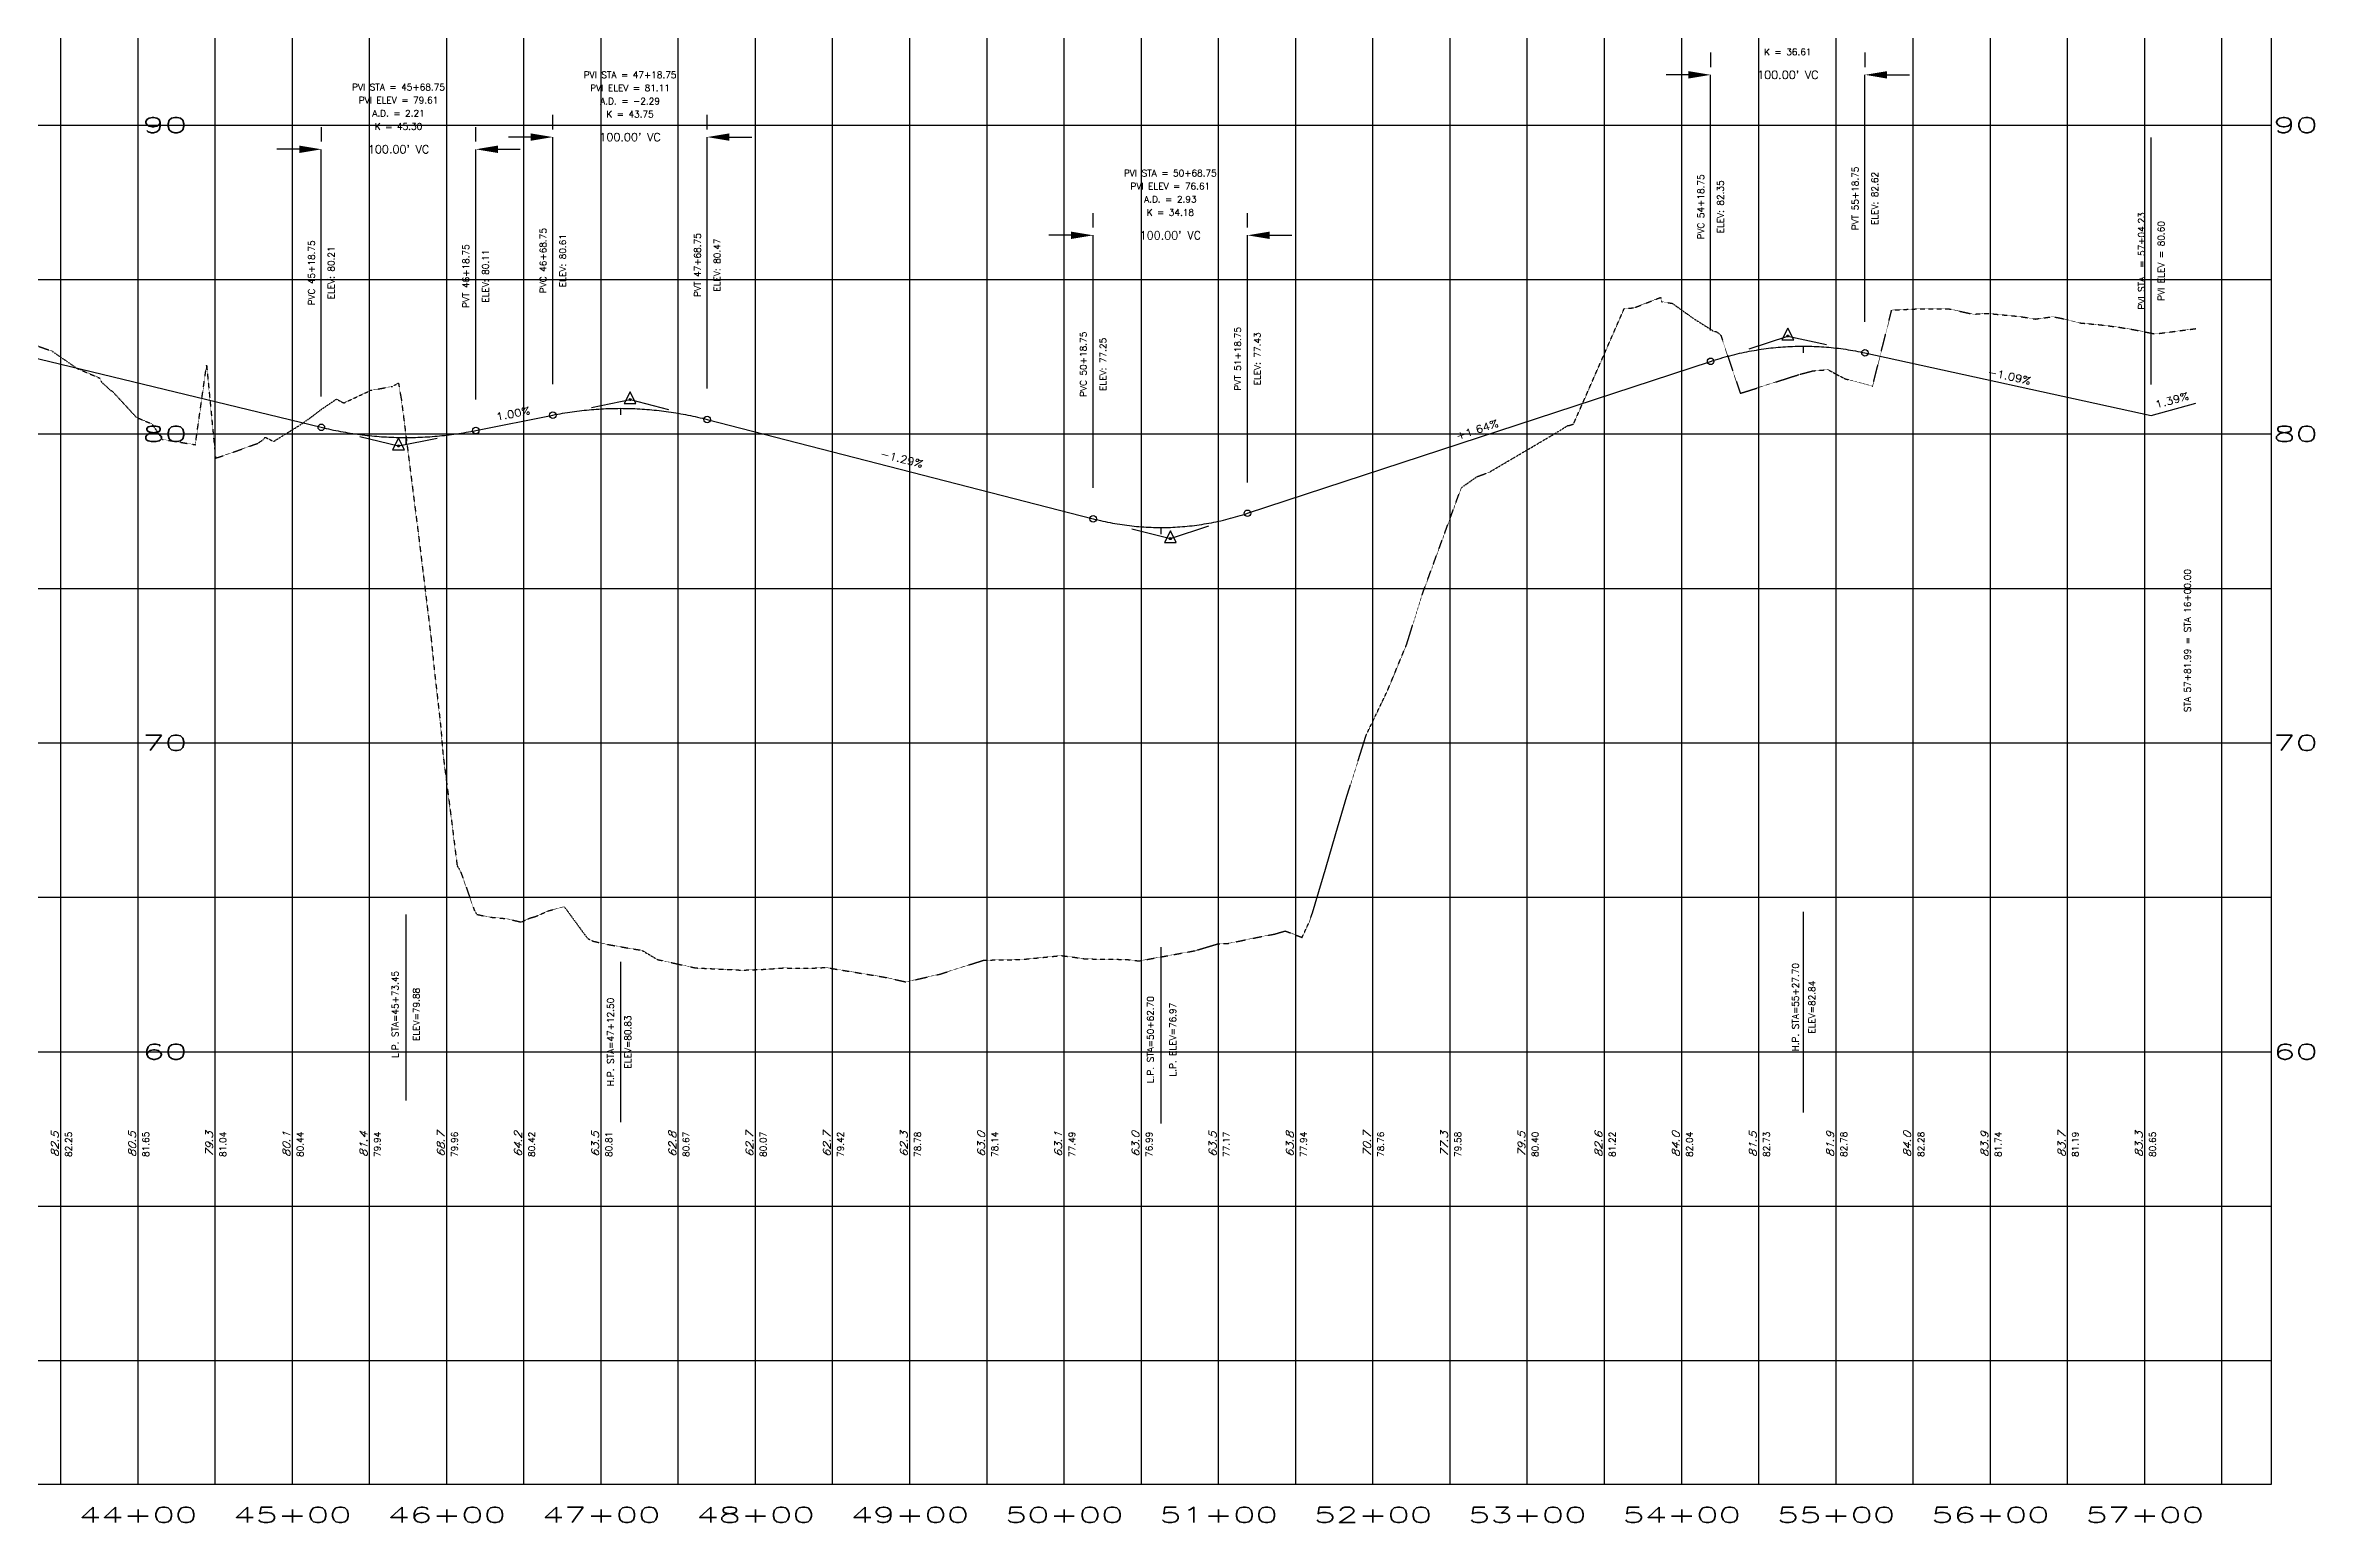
# Model space of a CAD drawing. Header units: inches. Extents: x 42 to 5940, y 215 to 3803.
# Drawn here: x 4470 to 5940, y 215 to 1172 of the extents above; entities that cross this region are included whole.
import ezdxf
from ezdxf.enums import TextEntityAlignment as Align

# ---------------------------------------------------------------- set-up
doc = ezdxf.new("R2010")
doc.units = ezdxf.units.IN
doc.header["$MEASUREMENT"] = 0
doc.linetypes.add('DASHED4', pattern=[0.1875, 0.125, -0.0625])
for name, color, linetype in [('LOOP1PBASE', 6, 'Continuous'), ('LOOP1PFGC', 5, 'Continuous'), ('LOOP1PFGCT', 3, 'Continuous'), ('LOOP1PGRID', 9, 'Continuous'), ('LOOP1PGRIDT', 6, 'Continuous'), ('LOOPPEGC', 3, 'DASHED4'), ('LOOPPEGCT', 3, 'Continuous'), ('LOOPPFGC', 5, 'Continuous'), ('P7PIT', 3, 'Continuous')]:
    doc.layers.add(name, color=color, linetype=linetype)
doc.styles.add('140', font='simplex.shx', dxfattribs={"width": 1.7, "height": 9.944})
doc.styles.add('60', font='simplex.shx', dxfattribs={"width": 1.15, "height": 6})
doc.styles.add('60L', font='simplex.shx', dxfattribs={"height": 5.3})
doc.styles.add('60S', font='simplex.shx', dxfattribs={"width": 1.15, "oblique": 22, "height": 4.8})
doc.dimstyles.get("Standard").update_dxf_attribs({"dimtxt": 0.18, "dimasz": 0.18, "dimexe": 0.18, "dimexo": 0.0625, "dimgap": 0.09, "dimtad": 0, "dimtih": 1, "dimtoh": 1, "dimdec": 4, "dimzin": 0, "dimdsep": 46, "dimtxsty": 'Standard', "dimcen": 0.09, "dimadec": 0, "dimazin": 0, "dimtfac": 1, "dimtdec": 4, "dimtofl": 0, "dimtmove": 0, "dimatfit": 3, "dimfxl": 1, "dimtolj": 1, "dimtzin": 0, "dimarcsym": 0})

# ---------------------------------------------------------------- blocks, each defined once
blk = doc.blocks.new('*D22')
at = {"layer": 'DEFPOINTS', "color": 0}
for p in [(5548.8, 1152.5), (5648.8, 1152.5), (5648.8, 1152.5)]:
    blk.add_point(p, dxfattribs=at)
at = {"layer": 'LOOP1PFGCT', "color": 0, "lineweight": -2}
for p, q in [((5548.8, 1157.5), (5548.8, 1166.9)), ((5648.8, 1157.5), (5648.8, 1166.9)), ((5534.4, 1152.5), (5519.9, 1152.5)), ((5663.1, 1152.5), (5677.6, 1152.5))]:
    blk.add_line(p, q, dxfattribs=at)
at = {"layer": 'LOOP1PFGCT', "color": 0}
for points in [[(5534.4, 1154.9), (5534.4, 1150.1), (5548.8, 1152.5)], [(5663.1, 1154.9), (5663.1, 1150.1), (5648.8, 1152.5)]]:
    blk.add_solid(points, dxfattribs=at)
at = {"layer": 'LOOP1PFGCT', "color": 0, "insert": (5598.8, 1152.5), "char_height": 5.3, "attachment_point": 5, "style": '60L'}
blk.add_mtext("\\A1;100.00' VC", dxfattribs=at)
blk = doc.blocks.new('*D23')
at = {"layer": 'DEFPOINTS', "color": 0}
for p in [(5148.75, 1048.6), (5248.75, 1048.6), (5248.75, 1048.6)]:
    blk.add_point(p, dxfattribs=at)
at = {"layer": 'LOOP1PFGCT', "color": 0, "lineweight": -2}
for p, q in [((5148.75, 1053.6), (5148.75, 1063)), ((5248.75, 1053.6), (5248.75, 1063)), ((5134.35, 1048.6), (5119.95, 1048.6)), ((5263.15, 1048.6), (5277.55, 1048.6))]:
    blk.add_line(p, q, dxfattribs=at)
at = {"layer": 'LOOP1PFGCT', "color": 0}
for points in [[(5134.35, 1051), (5134.35, 1046.2), (5148.75, 1048.6)], [(5263.15, 1051), (5263.15, 1046.2), (5248.75, 1048.6)]]:
    blk.add_solid(points, dxfattribs=at)
at = {"layer": 'LOOP1PFGCT', "color": 0, "insert": (5198.75, 1048.6), "char_height": 5.3, "attachment_point": 5, "style": '60L'}
blk.add_mtext("\\A1;100.00' VC", dxfattribs=at)
blk = doc.blocks.new('*D24')
at = {"layer": 'DEFPOINTS', "color": 0}
for p in [(4798.75, 1112.2), (4898.75, 1112.2), (4898.75, 1112.2)]:
    blk.add_point(p, dxfattribs=at)
at = {"layer": 'LOOP1PFGCT', "color": 0, "lineweight": -2}
for p, q in [((4798.75, 1117.2), (4798.75, 1126.6)), ((4898.75, 1117.2), (4898.75, 1126.6)), ((4784.35, 1112.2), (4769.95, 1112.2)), ((4913.15, 1112.2), (4927.55, 1112.2))]:
    blk.add_line(p, q, dxfattribs=at)
at = {"layer": 'LOOP1PFGCT', "color": 0}
for points in [[(4784.35, 1114.6), (4784.35, 1109.8), (4798.75, 1112.2)], [(4913.15, 1114.6), (4913.15, 1109.8), (4898.75, 1112.2)]]:
    blk.add_solid(points, dxfattribs=at)
at = {"layer": 'LOOP1PFGCT', "color": 0, "insert": (4848.75, 1112.2), "char_height": 5.3, "attachment_point": 5, "style": '60L'}
blk.add_mtext("\\A1;100.00' VC", dxfattribs=at)
blk = doc.blocks.new('*D25')
at = {"layer": 'DEFPOINTS', "color": 0}
for p in [(4648.8, 1104.3), (4748.8, 1104.3), (4748.8, 1104.3)]:
    blk.add_point(p, dxfattribs=at)
at = {"layer": 'LOOP1PFGCT', "color": 0, "lineweight": -2}
for p, q in [((4648.8, 1109.3), (4648.8, 1118.7)), ((4748.8, 1109.3), (4748.8, 1118.7)), ((4634.4, 1104.3), (4619.9, 1104.3)), ((4763.1, 1104.3), (4777.6, 1104.3))]:
    blk.add_line(p, q, dxfattribs=at)
at = {"layer": 'LOOP1PFGCT', "color": 0}
for points in [[(4634.4, 1106.7), (4634.4, 1101.9), (4648.8, 1104.3)], [(4763.1, 1106.7), (4763.1, 1101.9), (4748.8, 1104.3)]]:
    blk.add_solid(points, dxfattribs=at)
at = {"layer": 'LOOP1PFGCT', "color": 0, "insert": (4698.8, 1104.3), "char_height": 5.3, "attachment_point": 5, "style": '60L'}
blk.add_mtext("\\A1;100.00' VC", dxfattribs=at)
blk = doc.blocks.new('PVI2')
for p, q in [((0, 0.1), (-0.075, -0.05)), ((0.075, -0.05), (0, 0.1)), ((-0.075, -0.05), (0.075, -0.05))]:
    blk.add_line(p, q)
blk.add_circle((0, 0), 0.0125)
at = {"flags": 1}
for tag, p in [('K', (0, -0.005)), ('LENGTH', (0, -0.033))]:
    blk.add_attdef(tag, text='', height=0.01, dxfattribs=at).set_placement(p, align=Align.CENTER)

msp = doc.modelspace()

# ---------------------------------------------------------------- linework, layer by layer
at = {"layer": 'LOOP1PBASE'}
for p, q in [((100, 320), (5911.991, 320)), ((4480, 240), (4480, 320)), ((4530, 240), (4530, 320)), ((4580, 240), (4580, 320)), ((4630, 240), (4630, 320)), ((4680, 240), (4680, 320)), ((4730, 240), (4730, 320)), ((4780, 240), (4780, 320)), ((4830, 240), (4830, 320)), ((4880, 240), (4880, 320)), ((4930, 240), (4930, 320)), ((4980, 240), (4980, 320)), ((5030, 240), (5030, 320)), ((5080, 240), (5080, 320)), ((5130, 240), (5130, 320)), ((5180, 240), (5180, 320)), ((5230, 240), (5230, 320)), ((5280, 240), (5280, 320)), ((5330, 240), (5330, 320)), ((5380, 240), (5380, 320)), ((5430, 240), (5430, 320)), ((5480, 240), (5480, 320)), ((5530, 240), (5530, 320)), ((5580, 240), (5580, 320)), ((5630, 240), (5630, 320)), ((5680, 240), (5680, 320)), ((5730, 240), (5730, 320)), ((5780, 240), (5780, 320)), ((5830, 240), (5830, 320)), ((5880, 240), (5880, 320)), ((5911.991, 240), (5911.991, 320)), ((100, 240), (5911.991, 240))]:
    msp.add_line(p, q, dxfattribs=at)
at = {"layer": 'LOOP1PFGC'}
for p, q in [((5648.75, 972.48612), (5834.23, 932)), ((5248.75, 868.6), (5548.75, 967)), ((4748.75, 922.2), (4798.75, 932.2)), ((4898.75, 929.34286), (5148.75, 865.05714)), ((5834.23, 932), (5863.08, 940)), ((5834.23, 932), (5834.23, 932)), ((5834.23, 932), (5834.23, 932))]:
    msp.add_line(p, q, dxfattribs=at)
at = {"layer": 'LOOP1PFGC', "flags": 128}
for points in [[(5548.75, 967), (5550.3125, 967.50583), (5551.875, 967.99833), (5553.4375, 968.47748), (5555, 968.94331), (5556.5625, 969.39579), (5558.125, 969.83494), (5559.6875, 970.26075), (5561.25, 970.67322), (5562.8125, 971.07236), (5564.375, 971.45816), (5565.9375, 971.83062), (5567.5, 972.18975), (5569.0625, 972.53554), (5570.625, 972.86799), (5572.1875, 973.1871), (5573.75, 973.49288), (5575.3125, 973.78532), (5576.875, 974.06443), (5578.4375, 974.3302), (5580, 974.58263), (5581.5625, 974.82172), (5583.125, 975.04748), (5584.6875, 975.2599), (5586.25, 975.45899), (5587.8125, 975.64473), (5589.375, 975.81714), (5590.9375, 975.97622), (5592.5, 976.12195), (5594.0625, 976.25435), (5595.625, 976.37342), (5597.1875, 976.47914), (5598.75, 976.57153), (5600.3125, 976.65058), (5601.875, 976.7163), (5603.4375, 976.76868), (5605, 976.80772), (5606.5625, 976.83342), (5608.125, 976.84579), (5609.6875, 976.84482), (5611.25, 976.83052), (5612.8125, 976.80287), (5614.375, 976.76189), (5615.9375, 976.70758), (5617.5, 976.63992), (5619.0625, 976.55893), (5620.625, 976.46461), (5622.1875, 976.35694), (5623.75, 976.23594), (5625.3125, 976.10161), (5626.875, 975.95393), (5628.4375, 975.79292), (5630, 975.61857), (5631.5625, 975.43089), (5633.125, 975.22987), (5634.6875, 975.01551), (5636.25, 974.78781), (5637.8125, 974.54678), (5639.375, 974.29241), (5640.9375, 974.0247), (5642.5, 973.74366), (5644.0625, 973.44928), (5645.625, 973.14157), (5647.1875, 972.82051), (5648.75, 972.48612)], [(4798.75, 932.2), (4800.3125, 932.50692), (4801.875, 932.80268), (4803.4375, 933.08728), (4805, 933.36071), (4806.5625, 933.62299), (4808.125, 933.87411), (4809.6875, 934.11406), (4811.25, 934.34286), (4812.8125, 934.56049), (4814.375, 934.76696), (4815.9375, 934.96228), (4817.5, 935.14643), (4819.0625, 935.31942), (4820.625, 935.48125), (4822.1875, 935.63192), (4823.75, 935.77143), (4825.3125, 935.89978), (4826.875, 936.01696), (4828.4375, 936.12299), (4830, 936.21786), (4831.5625, 936.30156), (4833.125, 936.37411), (4834.6875, 936.43549), (4836.25, 936.48571), (4837.8125, 936.52478), (4839.375, 936.55268), (4840.9375, 936.56942), (4842.5, 936.575), (4844.0625, 936.56942), (4845.625, 936.55268), (4847.1875, 936.52478), (4848.75, 936.48571), (4850.3125, 936.43549), (4851.875, 936.37411), (4853.4375, 936.30156), (4855, 936.21786), (4856.5625, 936.12299), (4858.125, 936.01696), (4859.6875, 935.89978), (4861.25, 935.77143), (4862.8125, 935.63192), (4864.375, 935.48125), (4865.9375, 935.31942), (4867.5, 935.14643), (4869.0625, 934.96228), (4870.625, 934.76696), (4872.1875, 934.56049), (4873.75, 934.34286), (4875.3125, 934.11406), (4876.875, 933.87411), (4878.4375, 933.62299), (4880, 933.36071), (4881.5625, 933.08728), (4883.125, 932.80268), (4884.6875, 932.50692), (4886.25, 932.2), (4887.8125, 931.88192), (4889.375, 931.55268), (4890.9375, 931.21228), (4892.5, 930.86071), (4894.0625, 930.49799), (4895.625, 930.12411), (4897.1875, 929.73906), (4898.75, 929.34286)], [(4648.75, 924.2806), (4650.3125, 923.90847), (4651.875, 923.54712), (4653.4375, 923.19656), (4655, 922.85677), (4656.5625, 922.52777), (4658.125, 922.20955), (4659.6875, 921.90211), (4661.25, 921.60546), (4662.8125, 921.31958), (4664.375, 921.04449), (4665.9375, 920.78018), (4667.5, 920.52664), (4669.0625, 920.28389), (4670.625, 920.05193), (4672.1875, 919.83074), (4673.75, 919.62034), (4675.3125, 919.42071), (4676.875, 919.23187), (4678.4375, 919.05381), (4680, 918.88653), (4681.5625, 918.73004), (4683.125, 918.58432), (4684.6875, 918.44939), (4686.25, 918.32523), (4687.8125, 918.21186), (4689.375, 918.10927), (4690.9375, 918.01747), (4692.5, 917.93644), (4694.0625, 917.86619), (4695.625, 917.80673), (4697.1875, 917.75805), (4698.75, 917.72015), (4700.3125, 917.69303), (4701.875, 917.67669), (4703.4375, 917.67114), (4705, 917.67636), (4706.5625, 917.69237), (4708.125, 917.71916), (4709.6875, 917.75673), (4711.25, 917.80508), (4712.8125, 917.86422), (4714.375, 917.93413), (4715.9375, 918.01483), (4717.5, 918.10631), (4719.0625, 918.20857), (4720.625, 918.32161), (4722.1875, 918.44543), (4723.75, 918.58004), (4725.3125, 918.72542), (4726.875, 918.88159), (4728.4375, 919.04854), (4730, 919.22627), (4731.5625, 919.41478), (4733.125, 919.61408), (4734.6875, 919.82415), (4736.25, 920.04501), (4737.8125, 920.27665), (4739.375, 920.51907), (4740.9375, 920.77227), (4742.5, 921.03625), (4744.0625, 921.31102), (4745.625, 921.59656), (4747.1875, 921.89289), (4748.75, 922.2)], [(5148.75, 865.05714), (5150.3125, 864.6625), (5151.875, 864.28214), (5153.4375, 863.91607), (5155, 863.56429), (5156.5625, 863.22679), (5158.125, 862.90357), (5159.6875, 862.59464), (5161.25, 862.3), (5162.8125, 862.01964), (5164.375, 861.75357), (5165.9375, 861.50179), (5167.5, 861.26429), (5169.0625, 861.04107), (5170.625, 860.83214), (5172.1875, 860.6375), (5173.75, 860.45714), (5175.3125, 860.29107), (5176.875, 860.13929), (5178.4375, 860.00179), (5180, 859.87857), (5181.5625, 859.76964), (5183.125, 859.675), (5184.6875, 859.59464), (5186.25, 859.52857), (5187.8125, 859.47679), (5189.375, 859.43929), (5190.9375, 859.41607), (5192.5, 859.40714), (5194.0625, 859.4125), (5195.625, 859.43214), (5197.1875, 859.46607), (5198.75, 859.51429), (5200.3125, 859.57679), (5201.875, 859.65357), (5203.4375, 859.74464), (5205, 859.85), (5206.5625, 859.96964), (5208.125, 860.10357), (5209.6875, 860.25179), (5211.25, 860.41429), (5212.8125, 860.59107), (5214.375, 860.78214), (5215.9375, 860.9875), (5217.5, 861.20714), (5219.0625, 861.44107), (5220.625, 861.68929), (5222.1875, 861.95179), (5223.75, 862.22857), (5225.3125, 862.51964), (5226.875, 862.825), (5228.4375, 863.14464), (5230, 863.47857), (5231.5625, 863.82679), (5233.125, 864.18929), (5234.6875, 864.56607), (5236.25, 864.95714), (5237.8125, 865.3625), (5239.375, 865.78214), (5240.9375, 866.21607), (5242.5, 866.66429), (5244.0625, 867.12679), (5245.625, 867.60357), (5247.1875, 868.09464), (5248.75, 868.6)]]:
    msp.add_lwpolyline(points, dxfattribs=at)
at = {"layer": 'LOOP1PFGCT'}
for p, q in [((5548.75, 987), (5548.75, 1152.48612)), ((5648.75, 992.48612), (5648.75, 1152.48612)), ((4648.75, 944.27421), (4648.75, 1104.27421)), ((4748.75, 942.2), (4748.75, 1104.27421)), ((4798.75, 952.2), (4798.75, 1112.2)), ((4898.75, 949.34286), (4898.75, 1112.2)), ((5834.23, 952), (5834.23, 1112)), ((5148.75, 885.05714), (5148.75, 1048.6)), ((5248.75, 888.6), (5248.75, 1048.6)), ((5573.75, 975.2), (5598.75, 983.4)), ((5598.75, 983.4), (5623.75, 977.94306)), ((5608.79274, 976.84701), (5608.79274, 972.60701)), ((4823.75, 937.2), (4848.75, 942.2)), ((4848.75, 942.2), (4873.75, 935.77143)), ((4842.5, 936.575), (4842.5, 932.335)), ((4673.75, 918.2403), (4698.75, 912.2)), ((4698.75, 912.2), (4723.75, 917.2)), ((4703.46137, 917.67114), (4703.46137, 913.43114)), ((5173.75, 858.62857), (5198.75, 852.2)), ((5192.69531, 859.40703), (5192.69531, 855.16703)), ((5198.75, 852.2), (5223.75, 860.4)), ((4703.46137, 608.77585), (4703.46137, 488.35416)), ((5608.79274, 610.54802), (5608.79274, 480.73659)), ((4842.5, 578.12523), (4842.5, 474.3852)), ((5192.69531, 587.71465), (5192.69531, 473.52652))]:
    msp.add_line(p, q, dxfattribs=at)
for centre in [(5648.75, 972.48612), (5548.75, 967), (4648.75, 924.2806), (4798.75, 932.2), (4898.75, 929.34286), (4748.75, 922.2), (5248.75, 868.6), (5148.75, 865.05714)]:
    msp.add_circle(centre, 2.12, dxfattribs=at)
at = {"layer": 'LOOP1PGRID'}
for p, q in [((4480, 320), (4480, 1920)), ((4530, 320), (4530, 1920)), ((4580, 320), (4580, 1920)), ((4630, 320), (4630, 1920)), ((4680, 320), (4680, 1920)), ((4730, 320), (4730, 1920)), ((4780, 320), (4780, 1920)), ((4830, 320), (4830, 1920)), ((4880, 320), (4880, 1920)), ((4930, 320), (4930, 1920)), ((4980, 320), (4980, 1920)), ((5030, 320), (5030, 1920)), ((5080, 320), (5080, 1920)), ((5130, 320), (5130, 1920)), ((5180, 320), (5180, 1920)), ((5230, 320), (5230, 1920)), ((5280, 320), (5280, 1920)), ((5330, 320), (5330, 1920)), ((5380, 320), (5380, 1920)), ((5430, 320), (5430, 1920)), ((5480, 320), (5480, 1920)), ((5530, 320), (5530, 1920)), ((5580, 320), (5580, 1920)), ((5630, 320), (5630, 1920)), ((5680, 320), (5680, 1920)), ((5730, 320), (5730, 1920)), ((5780, 320), (5780, 1920)), ((5830, 320), (5830, 1920)), ((5880, 320), (5880, 1920)), ((5911.991, 320), (5911.991, 1920)), ((100, 1120), (5911.991, 1120)), ((100, 1020), (5911.991, 1020)), ((100, 920), (5911.991, 920)), ((100, 820), (5911.991, 820)), ((100, 720), (5911.991, 720)), ((100, 620), (5911.991, 620)), ((100, 520), (5911.991, 520)), ((100, 420), (5911.991, 420))]:
    msp.add_line(p, q, dxfattribs=at)
at = {"layer": 'LOOPPEGC', "flags": 128}
msp.add_lwpolyline([(100, 1852.53521), (103.74775, 1849.95671), (105.83689, 1849.84653), (116.90705, 1841.89081), (122.22956, 1841.06952), (131.18519, 1835.14973), (131.18678, 1835.20761), (132.44536, 1833.14277), (134.12642, 1831.92217), (147.36943, 1822.36225), (157.52113, 1812.31351), (175.80203, 1804.37002), (176.70368, 1803.28428), (178.1277, 1803.38319), (178.85228, 1802.94789), (179.71899, 1802.41665), (181.88519, 1800.11768), (184.03853, 1797.82772), (187.21295, 1796.36302), (189.05646, 1795.1141), (192.22286, 1793.81256), (196.32336, 1792.18392), (197.11112, 1791.61037), (197.8907, 1791.07978), (201.99573, 1789.28738), (202.88246, 1788.78728), (206.99777, 1787.16205), (207.87621, 1786.66699), (211.99373, 1784.87589), (212.63019, 1784.52718), (216.12414, 1782.74412), (216.74588, 1782.40211), (220.25823, 1780.61028), (221.08572, 1780.28179), (225.26575, 1777.97269), (226.07182, 1777.65217), (230.27182, 1775.49765), (230.70755, 1775.31105), (231.63364, 1775.0175), (234.6318, 1773.68021), (236.25932, 1772.65277), (237.10303, 1771.97368), (256.56914, 1759.3943), (258.85005, 1758.01577), (261.14744, 1756.53719), (262.21475, 1755.88752), (264.53041, 1754.39508), (266.86115, 1752.89514), (269.21528, 1751.2802), (280.24744, 1744.11831), (282.67602, 1742.55079), (283.05427, 1742.35327), (285.50391, 1740.7561), (287.99734, 1739.13068), (290.53431, 1737.47445), (300.85083, 1730.77605), (303.42937, 1729.09235), (304.01193, 1728.66872), (306.64457, 1726.95937), (310.64787, 1723.28358), (313.27921, 1721.47676), (314.64264, 1720.51289), (316.00883, 1719.65271), (316.66287, 1718.68314), (323.49574, 1712.34224), (332.50515, 1705.7432), (335.24254, 1703.33533), (345.76525, 1693.59673), (348.47494, 1691.10053), (350.63704, 1689.25407), (352.80437, 1687.2879), (363.3796, 1677.56212), (366.05517, 1674.55199), (368.75421, 1671.61726), (371.48309, 1668.64705), (374.26304, 1665.51747), (374.76017, 1664.95339), (377.58545, 1662.21974), (380.46039, 1659.44297), (383.37403, 1656.50891), (393.27952, 1647.40646), (397.22487, 1644.42136), (400.76026, 1640.0558), (411.07556, 1630.20847), (421.99139, 1620.87813), (432.72848, 1610.50097), (439.92562, 1605.49469), (442.70706, 1602.60075), (445.45699, 1599.63599), (448.183, 1596.80475), (450.89699, 1593.98067), (451.96279, 1592.78184), (474.3294, 1568.57831), (476.85806, 1566.26331), (479.40558, 1563.82112), (481.93487, 1561.5164), (484.50531, 1559.06763), (486.12915, 1557.64093), (487.77563, 1556.0863), (489.03166, 1554.45616), (493.12375, 1549.12254), (493.89082, 1548.2), (497.00032, 1546.91019), (498.19892, 1547.37615), (508.98054, 1536.69592), (518.60328, 1528.75375), (521.95666, 1526.1348), (525.82869, 1522.92892), (528.31696, 1520.86876), (530.79663, 1518.80933), (532.85784, 1517.37362), (533.67759, 1516.55746), (535.33432, 1515.92872), (538.09915, 1514.17172), (538.47653, 1513.95422), (538.74127, 1513.83637), (538.77066, 1513.75578), (540.27425, 1512.50791), (545.73616, 1505.87229), (546.12897, 1505.02208), (555.88954, 1495.09588), (561.9584, 1488.97255), (565.53494, 1485.35207), (567.20241, 1483.40874), (567.22531, 1483.40874), (576.51334, 1473.0906), (581.72424, 1465.63158), (595.49262, 1451.52432), (596.32858, 1451.17906), (596.35148, 1451.17906), (598.26548, 1450.22219), (609.3141, 1439.32214), (610.53693, 1437.88929), (610.64826, 1437.71524), (616.40376, 1432.25718), (625.45474, 1418.47527), (625.47765, 1418.47527), (627.43332, 1415.48924), (635.02601, 1407.54818), (654.58091, 1387.81384), (654.60381, 1387.81384), (661.92925, 1380.55707), (662.62591, 1379.8241), (662.6294, 1379.81994), (662.67567, 1379.78456), (662.73963, 1379.73876), (662.83361, 1379.6677), (662.98568, 1379.55279), (664.00343, 1378.78428), (683.70708, 1363.39897), (683.72998, 1363.39897), (684.84755, 1362.55071), (692.02184, 1358.10497), (692.09749, 1358.0604), (692.5394, 1357.8), (693.34134, 1357.31659), (693.7615, 1357.06331), (695.68468, 1355.91614), (698.51102, 1354.4159), (701.11822, 1352.70279), (711.22757, 1346.39281), (712.83324, 1345.36202), (712.85614, 1345.36202), (718.41403, 1341.7871), (727.76284, 1336.03093), (731.31365, 1333.88439), (734.68357, 1331.72443), (737.89337, 1329.79033), (738.79578, 1329.21104), (738.81199, 1329.21104), (740.91627, 1327.86361), (743.31788, 1326.31883), (745.71077, 1324.89341), (748.67731, 1322.99572), (751.63868, 1321.10134), (762.31019, 1314.55393), (765.35644, 1312.60195), (768.40516, 1310.77378), (771.13378, 1308.94844), (773.85921, 1307.24682), (786.78061, 1300.85925), (789.78429, 1299.29912), (792.77022, 1297.62594), (795.76658, 1295.95025), (798.75104, 1294.39736), (801.74191, 1292.72489), (804.72705, 1291.05216), (807.71291, 1289.49851), (810.6995, 1287.82499), (823.8958, 1281.40485), (826.45007, 1279.99562), (829.00152, 1278.58728), (831.93605, 1276.70782), (834.87367, 1274.82554), (837.81637, 1272.94001), (840.77091, 1271.04606), (863.23591, 1257.45935), (866.13559, 1255.48353), (869.02968, 1253.62344), (871.94034, 1251.75734), (874.85613, 1249.88794), (877.45719, 1248.13126), (880.06057, 1246.49033), (882.56003, 1245.4321), (886.89825, 1241.55651), (889.38214, 1240.09166), (900.2051, 1234.19067), (903.14983, 1232.65583), (906.104, 1231.11829), (909.06822, 1229.69995), (912.02732, 1228.16599), (914.97925, 1226.75574), (917.92181, 1225.23226), (920.86136, 1223.70833), (931.57653, 1217.87646), (934.56976, 1216.44165), (935.7882, 1215.84507), (936.99719, 1215.12846), (939.98518, 1213.22113), (942.96297, 1211.1964), (948.92286, 1207.15207), (957.61367, 1201.2588), (963.49334, 1197.26582), (965.8737, 1195.62418), (967.74932, 1194.45327), (969.62216, 1193.16884), (972.54564, 1191.41958), (975.46045, 1189.67112), (986.86791, 1181.89774), (989.74698, 1180.17393), (992.62105, 1178.33844), (995.49011, 1176.62073), (998.34955, 1174.90479), (1001.0568, 1173.30769), (1003.76678, 1171.70792), (1015.86466, 1164.94505), (1018.72514, 1163.2274), (1021.59263, 1161.50825), (1021.67856, 1161.4237), (1027.4079, 1157.98195), (1033.15716, 1154.5268), (1045.10415, 1147.8), (1047.80545, 1146.19045), (1050.5129, 1144.58153), (1051.88632, 1144.02819), (1053.40109, 1143.38201), (1056.40165, 1142.22392), (1059.51954, 1140.90178), (1068.87515, 1137.34699), (1071.97053, 1136.14774), (1075.19381, 1134.92685), (1078.50863, 1133.53535), (1079.22785, 1133.25937), (1082.57984, 1132.84113), (1088.78732, 1130.48247), (1092.22998, 1130.06238), (1094.58292, 1129.69402), (1094.59854, 1129.69402), (1095.70674, 1129.49361), (1099.31506, 1128.98623), (1101.42909, 1128.64827), (1103.60686, 1128.30319), (1111.27866, 1126.49305), (1114.97601, 1125.24276), (1118.81818, 1123.78185), (1122.84117, 1122.4481), (1126.95948, 1120.91306), (1129.17825, 1120.22591), (1131.99557, 1119.83724), (1137.29514, 1119.09001), (1137.31075, 1119.09001), (1140.50101, 1118.5375), (1141.84185, 1118.28931), (1143.07476, 1118.06168), (1149.45561, 1117.06231), (1155.68283, 1115.03355), (1163.45782, 1115.35269), (1164.23937, 1115.20451), (1167.27469, 1114.89012), (1180.00735, 1110.78754), (1180.02297, 1110.78754), (1180.6328, 1110.57115), (1188.42064, 1106.9547), (1194.91868, 1105.20513), (1198.20417, 1102.38685), (1206.99627, 1095.19947), (1213.22491, 1090.24674), (1215.57451, 1089.27441), (1218.53479, 1087.00145), (1222.71957, 1085.09287), (1222.73518, 1085.09287), (1226.59265, 1083.24565), (1231.81521, 1079.62882), (1234.09415, 1078.15043), (1236.12656, 1076.82936), (1236.2045, 1076.83561), (1249.49608, 1074.57139), (1251.27939, 1074.38846), (1252.9474, 1074.27889), (1256.06298, 1073.97667), (1257.23524, 1073.82027), (1265.43179, 1070.13474), (1265.4474, 1070.13474), (1270.56807, 1067.75455), (1271.47852, 1067.32996), (1274.76184, 1066.98648), (1279.30022, 1066.40373), (1290.37009, 1062.18238), (1291.50298, 1061.74221), (1291.97528, 1061.5567), (1296.8225, 1064.34833), (1300.54649, 1073.71569), (1305.19286, 1080.38167), (1312.3556, 1094.9539), (1313.0915, 1095.52431), (1316.21023, 1071.43968), (1319.23282, 1044.95722), (1320.05248, 1044.53228), (1323.59132, 1041.991), (1330.83932, 1043.55129), (1333.231, 1042.10379), (1339.67767, 1038.98884), (1344.28861, 1036.87955), (1350.51843, 1046.13805), (1351.61535, 1049.64371), (1352.25995, 1051.73239), (1352.82241, 1053.42149), (1354.31092, 1059.95007), (1356.67213, 1060.78573), (1363.11958, 1040.21741), (1366.09759, 1035.14469), (1367.87689, 1030.71723), (1371.8583, 1024.87415), (1372.80151, 1023.4845), (1378.64324, 1022.10154), (1384.16295, 1020.7911), (1388.93028, 1019.42636), (1392.55512, 1018.38535), (1395.40392, 1017.57398), (1397.70132, 1016.92063), (1410.11282, 1013.99716), (1412.93514, 1013.1482), (1413.59515, 1012.92939), (1415.47224, 1012.59814), (1437.66286, 1010.3823), (1437.91935, 1010.38979), (1438.02648, 1010.36496), (1438.55533, 1010.14387), (1438.56921, 1010.14015), (1438.6056, 1010.12777), (1438.64403, 1010.11466), (1438.72656, 1010.08785), (1438.76982, 1010.07429), (1438.95404, 1009.95945), (1480.73761, 995.80985), (1483.1144, 995.79426), (1484.61656, 995.17816), (1485.37646, 994.87633), (1486.13365, 994.54449), (1486.46769, 994.42741), (1486.80316, 994.30938), (1487.55161, 994.01646), (1488.29661, 993.75567), (1528.78437, 985.41424), (1529.70405, 985.07945), (1530.16041, 984.95047), (1530.59981, 984.80973), (1530.61276, 984.81075), (1531.03248, 984.81597), (1531.42408, 984.81987), (1532.11369, 984.87), (1538.33068, 983.82501), (1541.4285, 983.32011), (1570.97534, 973.40592), (1572.21089, 972.77909), (1573.54718, 972.16661), (1574.9866, 971.50685), (1575.05464, 971.50462), (1576.61788, 971.26125), (1578.30751, 971.06785), (1580.1382, 970.78686), (1582.12696, 970.55727), (1584.24898, 970.24464), (1586.54251, 969.98877), (1586.84703, 969.89422), (1610.09788, 963.1804), (1612.8338, 962.53225), (1615.66766, 961.86072), (1618.62817, 961.1577), (1621.66109, 960.4373), (1624.75741, 959.7039), (1627.96961, 958.94324), (1631.37934, 958.44192), (1632.07466, 958.31655), (1635.34267, 957.26574), (1638.84267, 956.14033), (1646.92639, 953.38031), (1655.88521, 950.42085), (1660.86154, 949.58104), (1667.22774, 947.9426), (1668.61495, 949.52225), (1670.71368, 952.7569), (1678.2145, 964.34521), (1680.67257, 968.73499), (1685.33765, 979.22711), (1710.97381, 985.68493), (1719.92107, 985.79112), (1722.66934, 986.90236), (1752.18203, 992.01976), (1766.25782, 993.60408), (1767.8631, 993.57409), (1768.27936, 993.51096), (1770.08466, 993.87695), (1814.20669, 1005.03712), (1821.97527, 997.89386), (1835.24463, 989.8918), (1850.71188, 885.62676), (1856.68959, 845.58509), (1864.89806, 846.04129), (1869.80203, 846.2), (1872.25367, 861.53341), (1874.858, 874.91851), (1887.89014, 947.09324), (1904.98342, 1038.46047), (1908.9713, 1041.07324), (1922.01535, 1039.80894), (1929.12328, 1040.16236), (1938.06106, 1042.5468), (1954.24721, 1045.39591), (1969.81502, 1050.00668), (1987.36523, 1051.03723), (2020.303, 1048.50879), (2024.57703, 1047.70543), (2041.9375, 1050.44972), (2044.35403, 1050.7844), (2047.13276, 1051.04563), (2053.15523, 1051.82935), (2061.34412, 1052.89716), (2071.65439, 1054.20134), (2071.73638, 1054.22952), (2072.94649, 1054.64557), (2082.02524, 1057.51846), (2084.66159, 1058.28141), (2086.3587, 1058.77453), (2094.24245, 1061.23065), (2094.24527, 1061.23534), (2097.86757, 1060.30173), (2109.24392, 1051.63616), (2109.37089, 1051.28604), (2109.37446, 1051.27822), (2109.39276, 1051.27822), (2110.34639, 1049.06719), (2115.38857, 1046.66515), (2115.47749, 1046.63138), (2116.37127, 1046.45353), (2120.64312, 1045.53171), (2123.19995, 1044.92792), (2141.04998, 1022.35971), (2145.82074, 1016.95901), (2145.83903, 1016.95901), (2147.42161, 1015.06294), (2151.61727, 1026.79821), (2152.47663, 1026.83854), (2161.35268, 1029.04773), (2167.15271, 1028.03419), (2171.42575, 1028.77686), (2175.15426, 1027.45728), (2181.20998, 1024.89463), (2182.26701, 1024.5114), (2182.28531, 1024.5114), (2185.78635, 1023.00194), (2201.26416, 1016.18377), (2209.6541, 1011.9417), (2213.55344, 1010.2314), (2218.71328, 1010.47225), (2218.73158, 1010.47225), (2220.64613, 1010.46105), (2234.22549, 1013.62901), (2236.8004, 1014.02208), (2241.46854, 1014.47402), (2242.72127, 1014.73107), (2243.74719, 1014.8851), (2244.8201, 1015.45932), (2255.15955, 1016.54417), (2255.17785, 1016.54417), (2258.785, 1016.70473), (2276.90642, 1013.57775), (2282.45129, 1015.11764), (2282.45897, 1015.11764), (2283.58009, 1015.41312), (2300.10116, 1011.76433), (2321.681, 1009.44611), (2332.48637, 1007.39916), (2333.78012, 1008.20706), (2335.84535, 1007.90472), (2352.11171, 1003.68882), (2388.79857, 995.58108), (2393.21391, 995.71211), (2398.47582, 995.81746), (2427.17221, 999.04295), (2447.17441, 990.14156), (2462.8805, 984.78883), (2479.75726, 980.00767), (2504.30204, 976.17464), (2508.14702, 976.08708), (2526.95907, 975.86251), (2536.84814, 978.03226), (2561.46211, 982.40213), (2577.84997, 981.22568), (2600.46527, 982.35536), (2616.89003, 990.55263), (2617.28072, 990.66058), (2617.57539, 990.77921), (2644.2011, 995.4854), (2665.28619, 1000.22291), (2678.04826, 998.87975), (2683.9997, 999.69859), (2688.67162, 1000.26459), (2720.25785, 1009.31893), (2724.5828, 1009.92219), (2724.59923, 1009.92219), (2727.84041, 1010.21364), (2728.25983, 1010.32089), (2732.38426, 1011.03104), (2756.23435, 1013.92793), (2756.24213, 1013.92793), (2757.37989, 1014.04337), (2767.98932, 1014.87112), (2795.64247, 1020.1896), (2798.45928, 1020.68729), (2801.83099, 1021.80396), (2825.26709, 1032.50728), (2853.28292, 1035.62079), (2865.32953, 1039.09363), (2872.9597, 1039.94003), (2885.99257, 1046.35622), (2892.29078, 1046.38582), (2904.02428, 1047.27431), (2916.69562, 1050.24693), (2926.98084, 1094.17214), (2927.63801, 1097.00564), (2928.78694, 1096.629), (2933.45855, 1096.70263), (2933.72473, 1094.98306), (2934.40098, 1094.34139), (2947.45254, 1029.08451), (2951.80364, 1007.58779), (2952.38275, 1007.56737), (2954.9477, 1006.40846), (2973.88796, 999.02089), (2986.29729, 993.82335), (3012.90124, 986.8103), (3045.75766, 980.66099), (3048.05813, 980.32093), (3049.26567, 979.76819), (3049.94954, 979.52553), (3065.51295, 975.70108), (3073.26562, 973.49619), (3102.43753, 965.59545), (3102.46037, 965.59545), (3118.11422, 961.83931), (3118.63501, 961.82345), (3120.60411, 961.73284), (3131.63228, 962.39501), (3131.65513, 962.39501), (3141.21173, 963.18352), (3160.82703, 959.2908), (3160.84988, 959.2908), (3171.06021, 957.75258), (3178.78052, 953.82125), (3190.02178, 950.40146), (3190.04463, 950.40146), (3202.46149, 946.87331), (3215.49575, 945.51063), (3219.21653, 945.24578), (3219.23938, 945.24578), (3227.81996, 944.59971), (3231.14492, 944.38491), (3248.41129, 942.4147), (3248.43413, 942.4147), (3277.60604, 939.0325), (3277.62889, 939.0325), (3280.25048, 938.72945), (3281.41527, 938.69363), (3282.18797, 938.70589), (3306.80079, 939.84739), (3306.82364, 939.84739), (3328.79727, 941.00253), (3332.50773, 940.42253), (3335.99554, 939.65339), (3336.01839, 939.65339), (3358.64626, 934.81698), (3358.65692, 934.81698), (3362.56239, 933.99772), (3386.95189, 930.56683), (3418.62716, 928.4172), (3419.41273, 928.29116), (3421.24898, 928.1837), (3442.12079, 925.86255), (3475.43548, 922.38453), (3497.28969, 920.33532), (3513.05985, 919.59981), (3546.87907, 916.58431), (3549.0534, 916.38578), (3552.45858, 916.66217), (3578.66694, 926), (3591.25609, 927.97913), (3600.32724, 932.29707), (3601.89432, 932.04586), (3623.4792, 941.58069), (3651.96817, 958.54613), (3657.76787, 959.791), (3662.61695, 960.81393), (3663.19002, 960.87569), (3685.38531, 960.67476), (3688.2243, 960.83848), (3696.63551, 966.33429), (3697.09937, 966.56578), (3698.26172, 967.83542), (3699.20826, 968.04799), (3705.09671, 982.14226), (3707.82536, 987.34026), (3721.23372, 1001.27854), (3740.69651, 1017.83451), (3741.61768, 1018.64699), (3742.53282, 1019.02425), (3746.9401, 1015.67722), (3747.05033, 1015.57556), (3756.19867, 1021.20284), (3758.45792, 1026.44859), (3762.6616, 1030.93865), (3774.15522, 1037.16698), (3781.05559, 1038.33151), (3797.86511, 1031.94194), (3805.06787, 1037.77019), (3811.64493, 1040.37742), (3826.88519, 1029.93291), (3833.19259, 1030.66393), (3833.21629, 1030.66393), (3846.7149, 1018.72546), (3861.34101, 1015.9637), (3861.36471, 1015.9637), (3864.50711, 1012.13165), (3882.15827, 970.95078), (3889.48943, 954.80479), (3889.51313, 954.80479), (3891.78444, 947.47678), (3908.02792, 894.4211), (3910.86808, 887.94377), (3917.63785, 876.64275), (3917.66155, 876.64275), (3925.14295, 856.10347), (3936.91381, 838.92246), (3945.78627, 832.45422), (3945.80997, 832.45422), (3948.16079, 828.30398), (3957.35937, 839.66093), (3961.88229, 846.56775), (3973.93469, 885.50697), (3973.95839, 885.50697), (3976.97116, 892.02241), (3981.1677, 902.02173), (3987.05702, 922.53466), (3992.47921, 943.79741), (4002.08311, 974.60811), (4002.10681, 974.60811), (4005.33131, 981.86709), (4015.73031, 1024.37425), (4020.02646, 1037.86905), (4030.23153, 1068.72147), (4030.25523, 1068.72147), (4031.50403, 1071.79511), (4033.74202, 1071.91924), (4035.63303, 1069.24943), (4040.7277, 1068.50104), (4042.21743, 1069.26741), (4053.6223, 1116.58823), (4055.57966, 1123.87494), (4055.83352, 1124.16733), (4058.37995, 1119.2057), (4058.40365, 1119.2057), (4059.51443, 1116.96593), (4063.59401, 1096.19337), (4063.69739, 1095.70214), (4063.69755, 1095.70214), (4070.71636, 1062.28572), (4079.4405, 1057.06184), (4094.44473, 1060.65164), (4105.28979, 1063.16604), (4112.24336, 1059.38466), (4142.45309, 1051.14453), (4161.64011, 1049.7166), (4166.97625, 1051.35658), (4174.55687, 1046.72902), (4177.84726, 1046.57469), (4193.19969, 1045.15051), (4197.8976, 1045.62367), (4207.29696, 1041.00652), (4242.23538, 1032.88083), (4247.78466, 1030.65021), (4293.8838, 1020.76199), (4294.45346, 1020.65673), (4294.9904, 1020.47201), (4295.52802, 1020.35603), (4321.24097, 1015.46199), (4329.75442, 1014.68388), (4344.07232, 1009.26014), (4349.75371, 1008.2255), (4370.90198, 996.11335), (4386.05031, 996.69716), (4394.2524, 991.18545), (4399.78232, 990.59065), (4403.53665, 990.09482), (4425.32525, 979.21488), (4440.36557, 974.39622), (4440.38199, 974.39622), (4440.5131, 974.35138), (4462.33665, 978.37609), (4466.21143, 976.46984), (4474.09988, 973.73883), (4480.96524, 969.00401), (4480.98166, 969.00401), (4490.38785, 962.49255), (4505.44576, 956.04822), (4506.30864, 953.53732), (4508.78639, 951.35185), (4508.79167, 951.35185), (4512.33249, 948.07635), (4513.05212, 947.9629), (4528.8072, 930.84103), (4539.06198, 926.4191), (4545.78036, 916.4827), (4566.94033, 913.06066), (4567.12685, 912.80221), (4567.26124, 913.87885), (4574.411, 964.52347), (4575.35125, 954.84783), (4580.21398, 904.30278), (4589.00042, 907.20938), (4607.71568, 913.97768), (4610.90214, 916.17551), (4612.4582, 917.85686), (4617.81793, 915.13769), (4634.76998, 925.6281), (4642.97115, 931.43434), (4648.36603, 935.61439), (4658.55807, 942.52872), (4662.12839, 940.56358), (4662.16317, 940.56358), (4663.375, 940.08041), (4680.79966, 948.22923), (4681.32042, 948.3349), (4681.3552, 948.3349), (4694.67449, 950.73789), (4698.7451, 952.90651), (4700.51244, 942.54894), (4700.54722, 942.54894), (4711.91852, 852.69427), (4719.70447, 788.83696), (4719.73925, 788.83696), (4722.0324, 766.22552), (4725.21185, 738.57166), (4726.1505, 729.65401), (4727.64081, 711.82097), (4732.98754, 670.46033), (4736.73133, 640.33944), (4738.35956, 637.83729), (4738.89649, 636.51752), (4738.93127, 636.51752), (4740.58268, 632.25694), (4747.84364, 611.58522), (4749.52043, 608.88593), (4758.08852, 607.10591), (4758.1233, 607.10591), (4768.36584, 606.17815), (4777.28054, 604.17287), (4777.31532, 604.17287), (4778.71197, 604.14435), (4783.73331, 606.46896), (4787.47923, 607.56085), (4787.48441, 607.56085), (4787.96665, 607.71942), (4795.77237, 611.19416), (4806.13233, 613.88236), (4816.8457, 599.25152), (4819.45009, 595.74745), (4820.54709, 594.27094), (4821.15082, 593.43188), (4824.59526, 591.62418), (4832.55283, 589.76166), (4848.32541, 586.94199), (4856.34628, 585.67388), (4866.56828, 579.64392), (4890.98006, 574.26734), (4921.4396, 572.79151), (4933.04399, 573.2614), (4936.88936, 573.39793), (4947.78405, 574.21335), (4966.46939, 574.07323), (4973.62724, 574.44257), (4973.64367, 574.44257), (4975.62751, 574.51144), (5012.59482, 568.42427), (5014.22691, 568.09871), (5014.24334, 568.09871), (5027.47748, 565.19357), (5049.57112, 570.23705), (5054.82659, 571.90362), (5054.84301, 571.90362), (5078.08302, 579.29318), (5095.42626, 579.55743), (5095.44268, 579.55743), (5101.8234, 579.63237), (5128.17271, 582.244), (5136.02593, 581.19918), (5136.04236, 581.19918), (5143.79116, 580.07944), (5170.40279, 579.73413), (5176.6256, 578.98871), (5176.64203, 578.98871), (5178.47004, 578.77164), (5215.23385, 585.48), (5217.22528, 586.13407), (5217.2417, 586.13407), (5229.86573, 589.92717), (5235.74017, 590.01259), (5254.00215, 593.78034), (5257.82495, 594.56503), (5257.84138, 594.56503), (5266.37024, 596.17959), (5273.24245, 598.16305), (5284.09615, 593.97466), (5288.6912, 603.8515), (5290.92025, 610.15329), (5298.42462, 635.31952), (5298.44105, 635.31952), (5298.51654, 635.54478), (5306.36846, 662.60671), (5306.36859, 662.60671), (5312.95231, 684.91822), (5325.69335, 725.16143), (5339.24452, 753.3529), (5351.89077, 783.8603), (5361.53177, 814.96807), (5387.27606, 885.21534), (5397.45307, 892.32579), (5405.39819, 895.24571), (5448.03141, 920.30804), (5456.22057, 925.42548), (5456.86774, 925.4023), (5459.91288, 926.39144), (5466.0063, 940.2052), (5492.79773, 1001.18915), (5499.29358, 1001.67505), (5516.36172, 1008.40064), (5516.92947, 1005.68944), (5523.9114, 1004.54229), (5538.07962, 994.44485), (5550.60616, 986.59092), (5552.85239, 986.06224), (5555.44531, 983.79752), (5561.0221, 966.82451), (5564.06132, 957.9285), (5568.01696, 946.31896), (5570.2755, 947.01008), (5573.58242, 948.02719), (5586.46909, 952.19167), (5592.1765, 954.00626), (5596.01336, 955.22403), (5598.78132, 956.10435), (5600.86835, 956.82504), (5602.49657, 957.33216), (5603.46723, 957.61812), (5604.30374, 957.86474), (5605.30888, 958.2117), (5606.15596, 958.50439), (5615.10288, 960.86176), (5624.71628, 961.61239), (5635.70105, 955.74942), (5638.00604, 955.1316), (5640.83133, 954.37097), (5644.38504, 953.41423), (5648.99987, 952.1707), (5653.65682, 950.93117), (5665.87822, 999.51364), (5666.05603, 1000.19962), (5666.09769, 1000.20432), (5666.11329, 1000.20294), (5677.82679, 1000.76205), (5685.21022, 1001.05224), (5702.46416, 1001.01535), (5702.49121, 1001.01535), (5702.99086, 1001.00666), (5718.7183, 997.55413), (5727.12858, 997.98), (5727.15563, 997.98), (5728.61781, 997.99038), (5746.74751, 996.25982), (5751.793, 995.59525), (5751.82005, 995.59525), (5758.99182, 994.38975), (5770.43273, 995.90056), (5776.45742, 994.76099), (5776.48448, 994.76099), (5787.34482, 991.93539), (5801.08856, 990.66624), (5801.1155, 990.66624), (5812.82863, 989.16463), (5823.77972, 987.33648), (5836.61306, 984.74852), (5863.07835, 988.17347)], dxfattribs=at)
at = {"layer": 'LOOPPFGC'}
msp.add_line((3990, 1083.49854), (4648.75, 924.28455), dxfattribs=at)

# ---------------------------------------------------------------- block references
at = {"layer": 'LOOP1PFGCT', "xscale": 50.90036014405769, "yscale": 50.90036014405769, "zscale": 50.90036014405764}
for p in [(5598.75, 983.4), (4848.75, 942.2), (4698.75, 912.2), (5198.75, 852.2)]:
    msp.add_blockref('PVI2', p, dxfattribs=at)

# ---------------------------------------------------------------- texts
at = {"layer": 'LOOP1PBASE', "style": '140', "width": 1.7}
for s, p in [('44+00', (4530, 220.06899)), ('45+00', (4630, 220.06899)), ('46+00', (4730, 220.06899)), ('47+00', (4830, 220.06899)), ('48+00', (4930, 220.06899)), ('49+00', (5030, 220.06899)), ('50+00', (5130, 220.06899)), ('51+00', (5230, 220.06899)), ('52+00', (5330, 220.06899)), ('53+00', (5430, 220.06899)), ('54+00', (5530, 220.06899)), ('55+00', (5630, 220.06899)), ('56+00', (5730, 220.06899)), ('57+00', (5830, 220.06899))]:
    msp.add_text(s, height=9.944, dxfattribs=at).set_placement(p, align=Align.MIDDLE_CENTER)
at = {"layer": 'LOOP1PFGCT', "style": '60L'}
for s, p in [('K = 36.61', (5598.75, 1165.20612)), ('PVI STA = 45+68.75', (4698.75, 1142.43421)), ('PVI STA = 47+18.75', (4848.75, 1150.36)), ('PVI ELEV = 79.61', (4698.75, 1133.95421)), ('PVI ELEV = 81.11', (4848.75, 1141.88)), ('A.D. = -2.29', (4848.75, 1133.4)), ('A.D. = 2.21', (4698.75, 1125.47421)), ('K = 45.30', (4698.75, 1116.99421)), ('K = 43.75', (4848.75, 1124.92)), ('PVI STA = 50+68.75', (5198.75, 1086.76)), ('PVI ELEV = 76.61', (5198.75, 1078.28)), ('A.D. = 2.93', (5198.75, 1069.8)), ('K = 34.18', (5198.75, 1061.32))]:
    msp.add_text(s, height=4.24, dxfattribs=at).set_placement(p, align=Align.CENTER)
for s, p in [('PVT 55+18.75', (5644.51, 1072.48612)), ('PVC 54+18.75', (5544.51, 1067)), ('PVI STA  = 57+04.23', (5829.99, 1032)), ('PVC 45+18.75', (4644.51, 1024.27421)), ('PVC 46+68.75', (4794.51, 1032.2)), ('PVT 47+68.75', (4894.51, 1029.34286)), ('PVT 46+18.75', (4744.51, 1022.2)), ('PVC 50+18.75', (5144.51, 965.05714)), ('PVT 51+18.75', (5244.51, 968.6)), ('H.P. STA=55+27.70', (5605.80898, 548.78476)), ('L.P. STA=45+73.45', (4698.75, 544.15568)), ('ELEV=79.88', (4712.40314, 544.15568)), ('ELEV=82.84', (5616.49329, 548.78476)), ('H.P. STA=47+12.50', (4838.26622, 526.27024)), ('L.P. STA=50+62.70', (5187.93858, 527.78158)), ('L.P. ELEV=76.97', (5202.44477, 527.78158)), ('ELEV=80.83', (4849.46486, 526.27024))]:
    msp.add_text(s, height=4.24, rotation=90, dxfattribs=at).set_placement(p, align=Align.CENTER)
for s, p in [('ELEV: 82.62', (5652.99, 1072.48612)), ('ELEV: 82.35', (5552.99, 1067)), ('ELEV: 80.61', (4802.99, 1032.2)), ('ELEV: 80.47', (4902.99, 1029.34286)), ('PVI ELEV = 80.60', (5838.47, 1032)), ('ELEV: 80.21', (4652.99, 1024.27421)), ('ELEV: 80.11', (4752.99, 1022.2)), ('ELEV: 77.43', (5252.99, 968.6)), ('ELEV: 77.25', (5152.99, 965.05714)), ('82.25', (4482.89414, 460)), ('81.65', (4532.89414, 460)), ('81.04', (4582.89414, 460)), ('80.44', (4632.89414, 460)), ('79.94', (4682.89414, 460)), ('79.96', (4732.89414, 460)), ('80.42', (4782.89414, 460)), ('80.81', (4832.89414, 460)), ('80.67', (4882.89414, 460)), ('80.07', (4932.89414, 460)), ('79.42', (4982.89414, 460)), ('78.78', (5032.89414, 460)), ('78.14', (5082.89414, 460)), ('77.49', (5132.89414, 460)), ('76.99', (5182.89414, 460)), ('77.17', (5232.89414, 460)), ('77.94', (5282.89414, 460)), ('78.76', (5332.89414, 460)), ('79.58', (5382.89414, 460)), ('80.40', (5432.89414, 460)), ('81.22', (5482.89414, 460)), ('82.04', (5532.89414, 460)), ('82.73', (5582.89414, 460)), ('82.78', (5632.89414, 460)), ('82.28', (5682.89414, 460)), ('81.74', (5732.89414, 460)), ('81.19', (5782.89414, 460)), ('80.65', (5832.89414, 460))]:
    msp.add_text(s, height=4.24, rotation=90, dxfattribs=at).set_placement(p, align=Align.TOP_CENTER)
at = {"layer": 'LOOP1PFGCT', "style": '60', "width": 1.15}
for s, rotation, p in [('-1.09%', 347.68674722, (5741.49, 953.52326)), ('1.39%', 15.4985, (5848.655, 938.13365)), ('1.00%', 11.30993333, (4773.75, 929.36257)), ('+1.64%', 18.15949167, (5398.75, 919.0802)), ('-1.29%', 345.57922778, (5023.75, 900.14703))]:
    msp.add_text(s, height=4.8, rotation=rotation, dxfattribs=at).set_placement(p, align=Align.BOTTOM_CENTER)
at = {"layer": 'LOOP1PGRIDT', "style": '140', "width": 1.7}
for s, p in [('90', (4561.83765, 1120)), ('90', (5942.2009, 1120)), ('80', (4561.83765, 920)), ('80', (5942.2009, 920)), ('70', (4561.83765, 720)), ('70', (5942.2009, 720)), ('60', (4561.83765, 520)), ('60', (5942.2009, 520))]:
    msp.add_text(s, height=9.944, dxfattribs=at).set_placement(p, align=Align.MIDDLE_RIGHT)
at = {"layer": 'LOOPPEGCT', "style": '60S', "oblique": 22, "width": 1.15}
for s, p in [('82.5', (4480, 460)), ('80.5', (4530, 460)), ('79.3', (4580, 460)), ('80.1', (4630, 460)), ('81.4', (4680, 460)), ('68.7', (4730, 460)), ('64.2', (4780, 460)), ('63.5', (4830, 460)), ('62.8', (4880, 460)), ('62.7', (4930, 460)), ('62.7', (4980, 460)), ('62.3', (5030, 460)), ('63.0', (5080, 460)), ('63.1', (5130, 460)), ('63.0', (5180, 460)), ('63.5', (5230, 460)), ('63.8', (5280, 460)), ('70.7', (5330, 460)), ('77.3', (5380, 460)), ('79.5', (5430, 460)), ('82.6', (5480, 460)), ('84.0', (5530, 460)), ('81.5', (5580, 460)), ('81.9', (5630, 460)), ('84.0', (5680, 460)), ('83.9', (5730, 460)), ('83.7', (5780, 460)), ('83.3', (5830, 460))]:
    msp.add_text(s, height=4.8, rotation=90, dxfattribs=at).set_placement(p, align=Align.BOTTOM_CENTER)
at = {"layer": 'P7PIT', "style": '60L'}
msp.add_text('STA 57+81.99 = STA 16+00.00', height=4.24, rotation=90, dxfattribs=at).set_placement((5859.81076, 739.87037))

# ---------------------------------------------------------------- dimensions: what is measured, and where the dimension line sits
at = {"layer": 'LOOP1PFGCT'}
for base, p1, p2, picture, middle in [((5648.75, 1152.48612), (5548.75, 1152.48612), (5648.75, 1152.48612), '*D22', (5598.75, 1152.48612)), ((4748.75, 1104.27421), (4648.75, 1104.27421), (4748.75, 1104.27421), '*D25', (4698.75, 1104.27421)), ((4898.75, 1112.2), (4798.75, 1112.2), (4898.75, 1112.2), '*D24', (4848.75, 1112.2)), ((5248.75, 1048.6), (5148.75, 1048.6), (5248.75, 1048.6), '*D23', (5198.75, 1048.6))]:
    dim = msp.add_linear_dim(base=base, p1=p1, p2=p2, text="100.00' VC", dimstyle='Standard', override={"dimscale": 80, "dimtxsty": '60L'}, dxfattribs=at)
    dim.commit()
    dim.dimension.update_dxf_attribs({"geometry": picture, "text_midpoint": middle})

doc.saveas('drawing.dxf')
